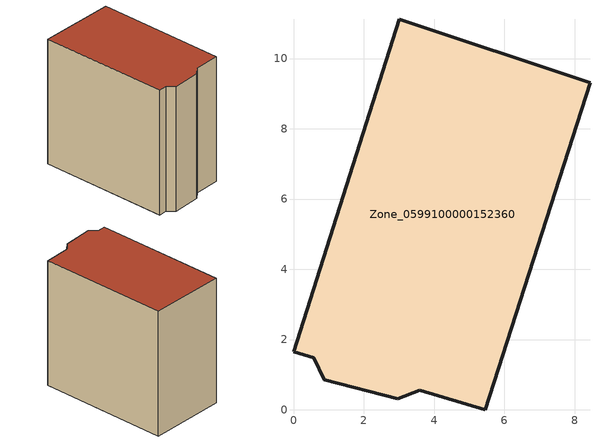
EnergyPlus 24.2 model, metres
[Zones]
Zone_0599100000152360
 floor ground (C_G): 3.59,0.56 2.96,0.31 0.87,0.85 0.57,1.48 0,1.66 3.01,11.12 8.44,9.32 5.46,0 z0
 wall outside (C_F): 2.96,0.31 3.59,0.56 5.46,0 8.44,9.32 3.01,11.12 0,1.66 0.57,1.48 0.87,0.85 2.96,0.31 z0:9.65
 roof outside (C_R): 5.46,0 8.44,9.32 3.01,11.12 0,1.66 0.57,1.48 0.87,0.85 2.96,0.31 3.59,0.56 z9.65
[BUILDING]
Pand.0599100000152360: North Axis=0; Terrain=City; Loads Convergence Tolerance Value=0.04; Temperature Convergence Tolerance Value=0.4; Solar Distribution=FullExterior; Maximum Number of Warmup Days=25; Minimum Number of Warmup Days=1
[Site:Location]
Rotterdam.The.Hague.AP_ZH_NLD Design_Conditions: Latitude=51.96; Longitude=4.45; Time Zone=1; Elevation=-4.5
[SITE:GROUNDTEMPERATURE:BUILDINGSURFACE]
18, 18, 18, 18, 18, 18, 18, 18, 18, 18, 18, 18
[MATERIAL] Thermal Absorptance=0.9; Solar Absorptance=0.7; Visible Absorptance=0.7
Name | Roughness | Thickness | Conductivity | Density | Specific Heat
G.TI.1946 | MediumSmooth | 0.15 | 1 | 540 | 1210
F.TI.1946 | Rough | 0.3 | 0.857143 | 1920 | 840
R.TI.1946 | MediumRough | 0.2 | 0.1 | 1500 | 1000
[CONSTRUCTION]
C_G: G.TI.1946
C_F: F.TI.1946
C_R: R.TI.1946
[ZONE]
Zone_0599100000152360: Type=1; Multiplier=1; Ceiling Height=Autocalculate; Volume=Autocalculate; Floor Area=autocalculate; Part of Total Floor Area=Yes
[ZONEINFILTRATION:DESIGNFLOWRATE]
Infil_Zone_0599100000152360: Zone or ZoneList or Space or SpaceList=Zone_0599100000152360; Schedule=AlwaysOn; Design Flow Rate Calculation Method=Flow/Area; Flow Rate per Floor Area=0.003; Constant Term Coefficient=1; Temperature Term Coefficient=0; Velocity Term Coefficient=0; Velocity Squared Term Coefficient=0
[HVACTEMPLATE:ZONE:IDEALLOADSAIRSYSTEM]
Zone_0599100000152360: Maximum Heating Supply Air Temperature=50; Minimum Cooling Supply Air Temperature=13; Maximum Heating Supply Air Humidity Ratio=0.0156; Minimum Cooling Supply Air Humidity Ratio=0.0077; Heating Limit=NoLimit; Cooling Limit=NoLimit; Dehumidification Control Type=ConstantSensibleHeatRatio; Cooling Sensible Heat Ratio=0.7; Dehumidification Setpoint=60; Humidification Control Type=None; Humidification Setpoint=30; Outdoor Air Method=None; Outdoor Air Flow Rate per Person=0.00944; Outdoor Air Flow Rate per Zone Floor Area=0; Outdoor Air Flow Rate per Zone=0; Demand Controlled Ventilation Type=None; Outdoor Air Economizer Type=NoEconomizer; Heat Recovery Type=None; Sensible Heat Recovery Effectiveness=0.7; Latent Heat Recovery Effectiveness=0.65
[ZONECONTROL:THERMOSTAT]
ThermostatControl_Zone_0599100000152360: Zone or ZoneList=Zone_0599100000152360; Control Type Schedule=DualSetpointControlType; Control 1=Thermostat_Zone_0599100000152360; Temperature Difference Between Cutout And Setpoint=0
[THERMOSTATSETPOINT:DUALSETPOINT]
Thermostat_Zone_0599100000152360: Heating Setpoint Temperature Schedule=HeatingSetpoint_Zone_0599100000152360; Cooling Setpoint Temperature Schedule=CoolingSetpoint_Zone_0599100000152360
[SCHEDULE:COMPACT]
HeatingSetpoint_Zone_0599100000152360: Through: 12/31, For: AllDays, Until: 24:00, 21
CoolingSetpoint_Zone_0599100000152360: Through: 12/31, For: AllDays, Until: 24:00, 24
DualSetpointControlType: Through: 12/31, For: AllDays, Until: 24:00, 4
AlwaysOn: Through: 12/31, For: AllDays, Until: 24:00, 1
